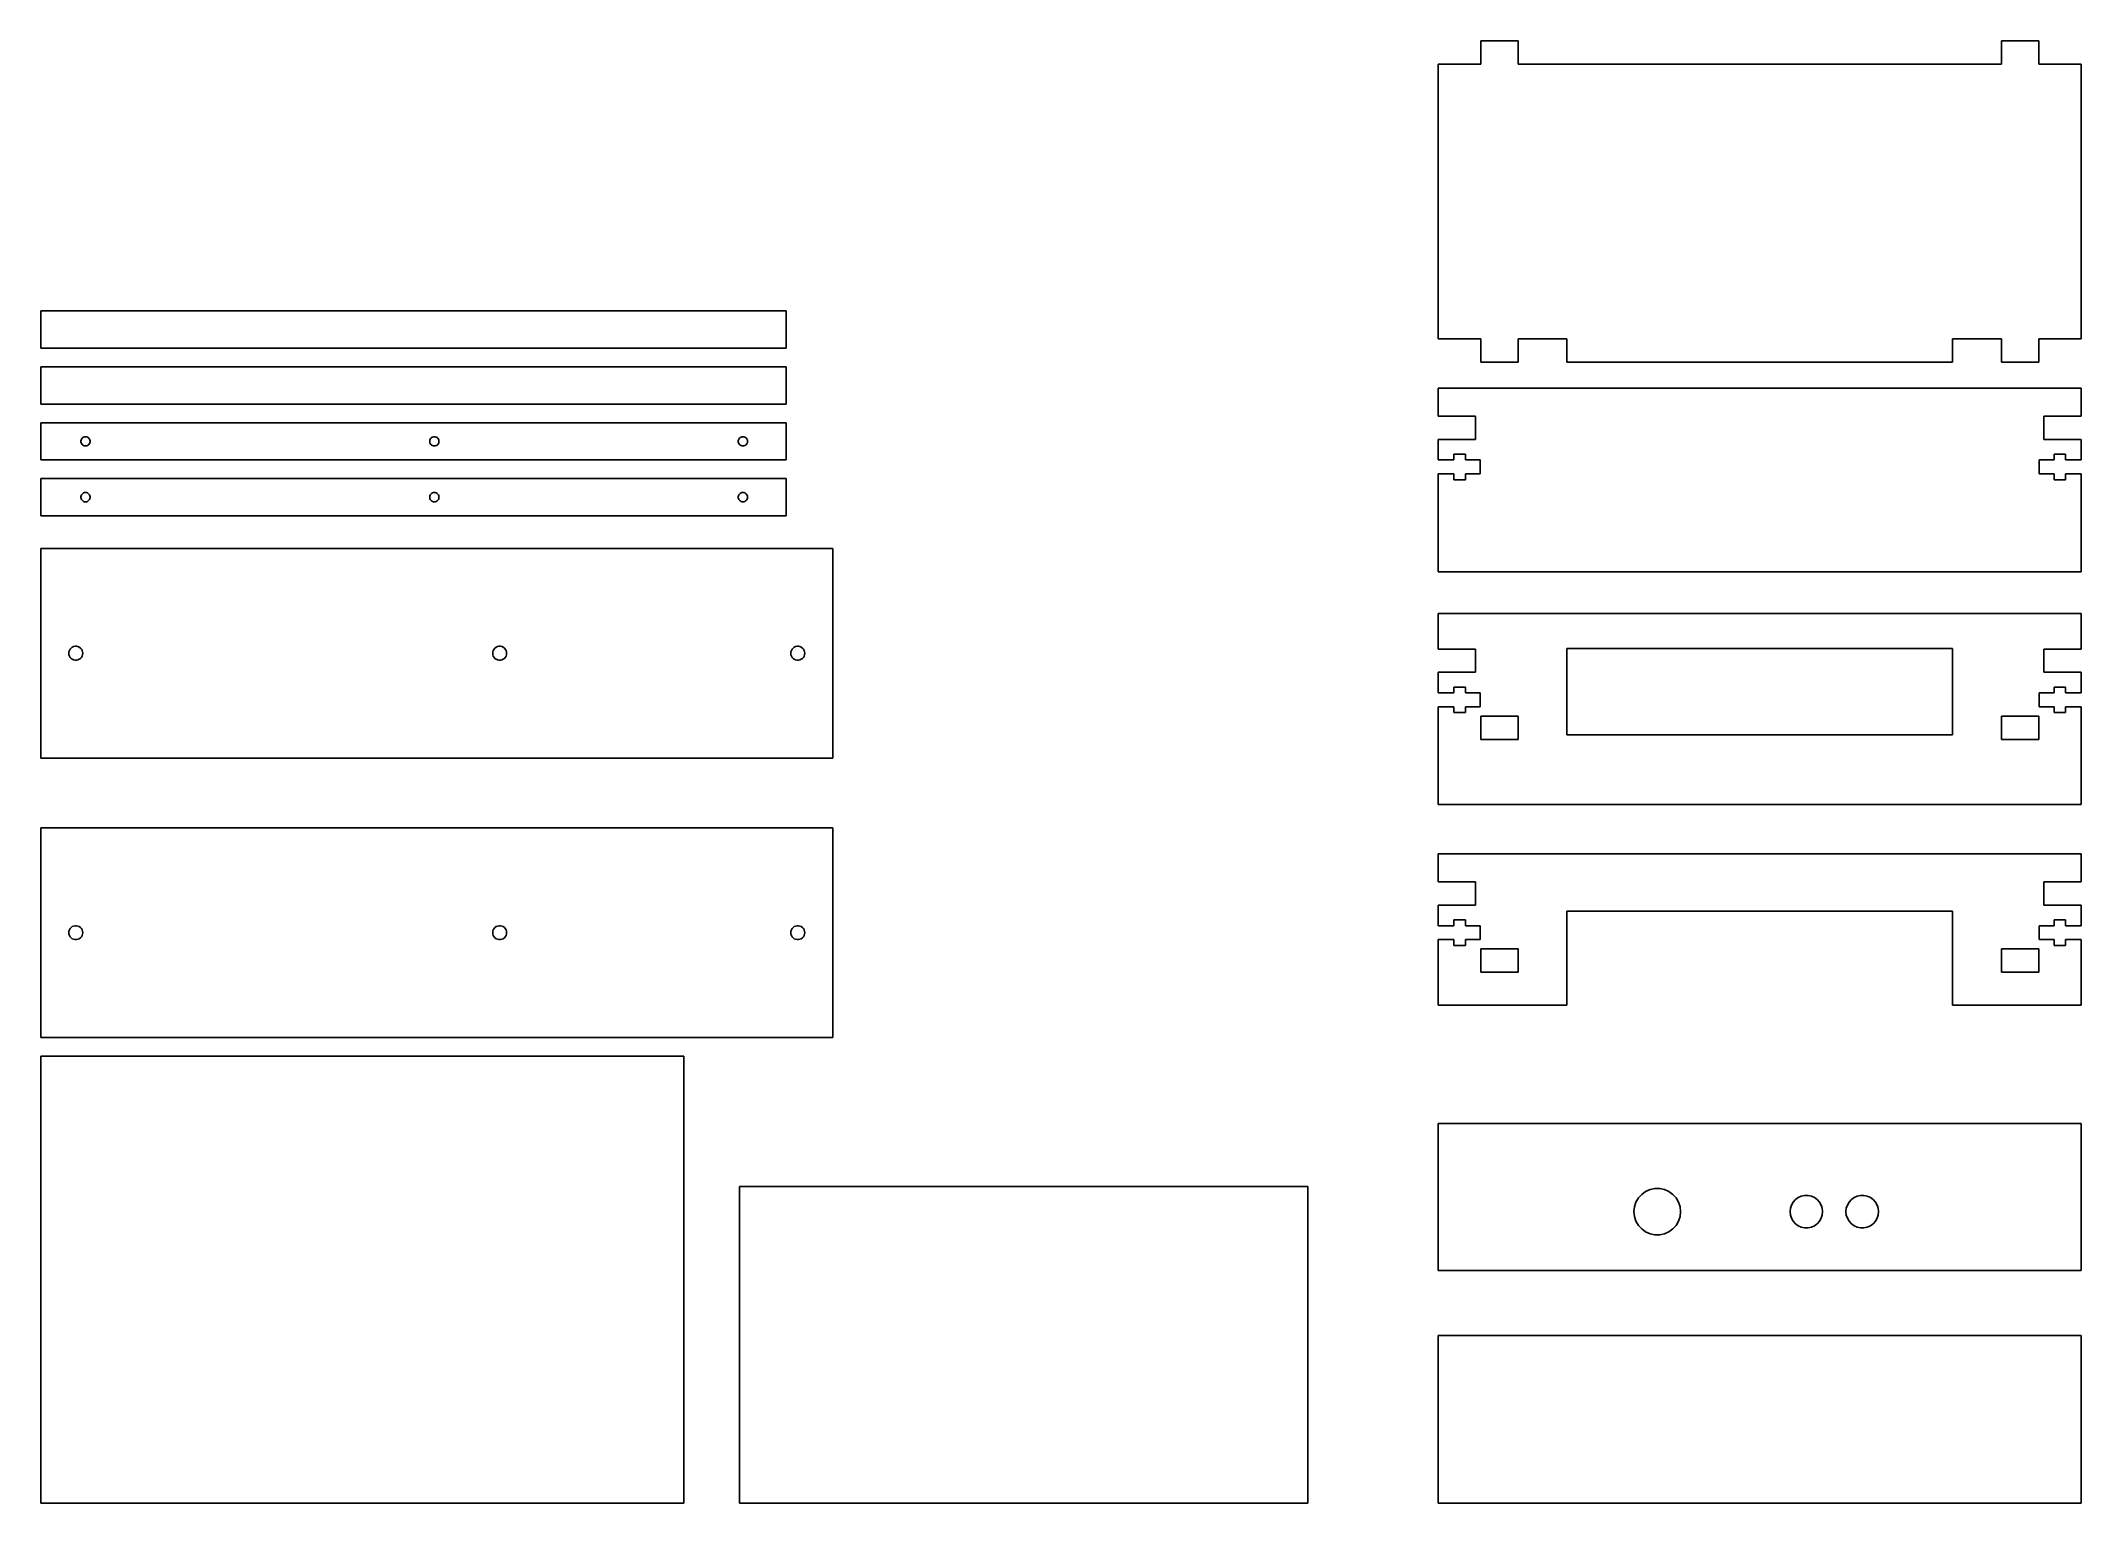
# Model space of a CAD drawing. Header units: metres. Extents: x 0 to 438, y 0 to 314.
import ezdxf

# ---------------------------------------------------------------- set-up
doc = ezdxf.new("R2010")
doc.units = ezdxf.units.M

msp = doc.modelspace()

# ---------------------------------------------------------------- linework, layer by layer
for p, q in [((317.108, 314), (309.108, 314)), ((309.108, 314), (309.108, 309)), ((317.108, 309), (317.108, 314)), ((428.892, 314), (420.892, 314)), ((420.892, 314), (420.892, 309)), ((428.892, 309), (428.892, 314)), ((309.108, 309), (300, 309)), ((300, 309), (300, 250)), ((420.892, 309), (317.108, 309)), ((438, 309), (428.892, 309)), ((438, 250), (438, 309)), ((160, 256), (0, 256)), ((0, 256), (0, 248)), ((160, 248), (160, 256)), ((300, 250), (309.108, 250)), ((309.108, 250), (309.108, 245)), ((317.108, 250), (327.6, 250)), ((317.108, 245), (317.108, 250)), ((327.6, 250), (327.6, 245)), ((410.4, 245), (410.4, 250)), ((410.4, 250), (420.892, 250)), ((420.892, 250), (420.892, 245)), ((428.892, 245), (428.892, 250)), ((428.892, 250), (438, 250)), ((0, 248), (160, 248)), ((160, 244), (0, 244)), ((0, 244), (0, 236)), ((160, 236), (160, 244)), ((309.108, 245), (317.108, 245)), ((327.6, 245), (410.4, 245)), ((420.892, 245), (428.892, 245)), ((438, 239.4), (300, 239.4)), ((300, 239.4), (300, 233.4)), ((438, 233.4), (438, 239.4)), ((0, 236), (160, 236)), ((300, 233.4), (308, 233.4)), ((308, 233.4), (308, 228.4)), ((430, 228.4), (430, 233.4)), ((430, 233.4), (438, 233.4)), ((160, 232), (0, 232)), ((0, 232), (0, 224)), ((8.60547, 228.105), (8.64894, 228.309)), ((8.60547, 227.895), (8.60547, 228.105)), ((8.64894, 227.691), (8.60547, 227.895)), ((8.64894, 228.309), (8.73396, 228.5)), ((8.73396, 228.5), (8.85684, 228.669)), ((8.85684, 228.669), (9.01221, 228.809)), ((9.01221, 228.809), (9.19325, 228.914)), ((9.19325, 228.914), (9.39207, 228.978)), ((9.39207, 228.978), (9.59999, 229)), ((9.59999, 229), (9.80791, 228.978)), ((9.80791, 228.978), (10.0067, 228.914)), ((10.0067, 228.914), (10.1878, 228.809)), ((10.1878, 228.809), (10.3431, 228.669)), ((10.3431, 228.669), (10.466, 228.5)), ((10.466, 228.5), (10.5511, 228.309)), ((10.5511, 228.309), (10.5945, 228.105)), ((10.5945, 227.895), (10.5511, 227.691)), ((10.5945, 228.105), (10.5945, 227.895)), ((83.4855, 228.105), (83.5289, 228.309)), ((83.4855, 227.895), (83.4855, 228.105)), ((83.5289, 227.691), (83.4855, 227.895)), ((83.5289, 228.309), (83.614, 228.5)), ((83.614, 228.5), (83.7368, 228.669)), ((83.7368, 228.669), (83.8922, 228.809)), ((83.8922, 228.809), (84.0733, 228.914)), ((84.0733, 228.914), (84.2721, 228.978)), ((84.2721, 228.978), (84.48, 229)), ((84.48, 229), (84.6879, 228.978)), ((84.6879, 228.978), (84.8867, 228.914)), ((84.8867, 228.914), (85.0678, 228.809)), ((85.0678, 228.809), (85.2231, 228.669)), ((85.2231, 228.669), (85.346, 228.5)), ((85.346, 228.5), (85.431, 228.309)), ((85.431, 228.309), (85.4745, 228.105)), ((85.4745, 227.895), (85.431, 227.691)), ((85.4745, 228.105), (85.4745, 227.895)), ((149.725, 228.105), (149.769, 228.309)), ((149.725, 227.895), (149.725, 228.105)), ((149.769, 227.691), (149.725, 227.895)), ((149.769, 228.309), (149.854, 228.5)), ((149.854, 228.5), (149.977, 228.669)), ((149.977, 228.669), (150.132, 228.809)), ((150.132, 228.809), (150.313, 228.914)), ((150.313, 228.914), (150.512, 228.978)), ((150.512, 228.978), (150.72, 229)), ((150.72, 229), (150.928, 228.978)), ((150.928, 228.978), (151.127, 228.914)), ((151.127, 228.914), (151.308, 228.809)), ((151.308, 228.809), (151.463, 228.669)), ((151.463, 228.669), (151.586, 228.5)), ((151.586, 228.5), (151.671, 228.309)), ((151.671, 228.309), (151.715, 228.105)), ((151.715, 227.895), (151.671, 227.691)), ((151.715, 228.105), (151.715, 227.895)), ((160, 224), (160, 232)), ((308, 228.4), (300, 228.4)), ((300, 228.4), (300, 224)), ((438, 228.4), (430, 228.4)), ((438, 224), (438, 228.4)), ((0, 224), (160, 224)), ((8.73396, 227.5), (8.64894, 227.691)), ((8.85684, 227.331), (8.73396, 227.5)), ((9.01221, 227.191), (8.85684, 227.331)), ((9.19325, 227.086), (9.01221, 227.191)), ((9.39207, 227.022), (9.19325, 227.086)), ((9.59999, 227), (9.39207, 227.022)), ((9.80791, 227.022), (9.59999, 227)), ((10.0067, 227.086), (9.80791, 227.022)), ((10.1878, 227.191), (10.0067, 227.086)), ((10.3431, 227.331), (10.1878, 227.191)), ((10.466, 227.5), (10.3431, 227.331)), ((10.5511, 227.691), (10.466, 227.5)), ((83.614, 227.5), (83.5289, 227.691)), ((83.7368, 227.331), (83.614, 227.5)), ((83.8922, 227.191), (83.7368, 227.331)), ((84.0733, 227.086), (83.8922, 227.191)), ((84.2721, 227.022), (84.0733, 227.086)), ((84.48, 227), (84.2721, 227.022)), ((84.6879, 227.022), (84.48, 227)), ((84.8867, 227.086), (84.6879, 227.022)), ((85.0678, 227.191), (84.8867, 227.086)), ((85.2231, 227.331), (85.0678, 227.191)), ((85.346, 227.5), (85.2231, 227.331)), ((85.431, 227.691), (85.346, 227.5)), ((149.854, 227.5), (149.769, 227.691)), ((149.977, 227.331), (149.854, 227.5)), ((150.132, 227.191), (149.977, 227.331)), ((150.313, 227.086), (150.132, 227.191)), ((150.512, 227.022), (150.313, 227.086)), ((150.72, 227), (150.512, 227.022)), ((150.928, 227.022), (150.72, 227)), ((151.127, 227.086), (150.928, 227.022)), ((151.308, 227.191), (151.127, 227.086)), ((151.463, 227.331), (151.308, 227.191)), ((151.586, 227.5), (151.463, 227.331)), ((151.671, 227.691), (151.586, 227.5)), ((300, 224), (303.333, 224)), ((303.333, 224), (303.333, 225.25)), ((303.333, 225.25), (305.833, 225.25)), ((305.833, 225.25), (305.833, 224)), ((305.833, 224), (309, 224)), ((309, 224), (309, 221)), ((429, 221), (429, 224)), ((429, 224), (432.167, 224)), ((432.167, 224), (432.167, 225.25)), ((432.167, 225.25), (434.667, 225.25)), ((434.667, 225.25), (434.667, 224)), ((434.667, 224), (438, 224)), ((160, 220), (0, 220)), ((0, 220), (0, 212)), ((160, 212), (160, 220)), ((303.333, 221), (300, 221)), ((300, 221), (300, 200)), ((303.333, 219.75), (303.333, 221)), ((305.833, 219.75), (303.333, 219.75)), ((309, 221), (305.833, 221)), ((305.833, 221), (305.833, 219.75)), ((432.167, 221), (429, 221)), ((432.167, 219.75), (432.167, 221)), ((434.667, 219.75), (432.167, 219.75)), ((438, 221), (434.667, 221)), ((434.667, 221), (434.667, 219.75)), ((438, 200), (438, 221)), ((8.60547, 216.105), (8.64894, 216.309)), ((8.60547, 215.895), (8.60547, 216.105)), ((8.64894, 215.691), (8.60547, 215.895)), ((8.64894, 216.309), (8.73396, 216.5)), ((8.73396, 215.5), (8.64894, 215.691)), ((8.73396, 216.5), (8.85684, 216.669)), ((8.85684, 215.331), (8.73396, 215.5)), ((8.85684, 216.669), (9.01221, 216.809)), ((9.01221, 215.191), (8.85684, 215.331)), ((9.01221, 216.809), (9.19325, 216.914)), ((9.19325, 215.086), (9.01221, 215.191)), ((9.19325, 216.914), (9.39207, 216.978)), ((9.39207, 215.022), (9.19325, 215.086)), ((9.39207, 216.978), (9.59999, 217)), ((9.59999, 215), (9.39207, 215.022)), ((9.59999, 217), (9.80791, 216.978)), ((9.80791, 215.022), (9.59999, 215)), ((9.80791, 216.978), (10.0067, 216.914)), ((10.0067, 215.086), (9.80791, 215.022)), ((10.0067, 216.914), (10.1878, 216.809)), ((10.1878, 215.191), (10.0067, 215.086)), ((10.1878, 216.809), (10.3431, 216.669)), ((10.3431, 215.331), (10.1878, 215.191)), ((10.3431, 216.669), (10.466, 216.5)), ((10.466, 215.5), (10.3431, 215.331)), ((10.466, 216.5), (10.5511, 216.309)), ((10.5511, 215.691), (10.466, 215.5)), ((10.5511, 216.309), (10.5945, 216.105)), ((10.5945, 215.895), (10.5511, 215.691)), ((10.5945, 216.105), (10.5945, 215.895)), ((83.4855, 216.105), (83.5289, 216.309)), ((83.4855, 215.895), (83.4855, 216.105)), ((83.5289, 215.691), (83.4855, 215.895)), ((83.5289, 216.309), (83.614, 216.5)), ((83.614, 215.5), (83.5289, 215.691)), ((83.614, 216.5), (83.7368, 216.669)), ((83.7368, 215.331), (83.614, 215.5)), ((83.7368, 216.669), (83.8922, 216.809)), ((83.8922, 215.191), (83.7368, 215.331)), ((83.8922, 216.809), (84.0733, 216.914)), ((84.0733, 215.086), (83.8922, 215.191)), ((84.0733, 216.914), (84.2721, 216.978)), ((84.2721, 215.022), (84.0733, 215.086)), ((84.2721, 216.978), (84.48, 217)), ((84.48, 215), (84.2721, 215.022)), ((84.48, 217), (84.6879, 216.978)), ((84.6879, 215.022), (84.48, 215)), ((84.6879, 216.978), (84.8867, 216.914)), ((84.8867, 215.086), (84.6879, 215.022)), ((84.8867, 216.914), (85.0678, 216.809)), ((85.0678, 215.191), (84.8867, 215.086)), ((85.0678, 216.809), (85.2231, 216.669)), ((85.2231, 215.331), (85.0678, 215.191)), ((85.2231, 216.669), (85.346, 216.5)), ((85.346, 215.5), (85.2231, 215.331)), ((85.346, 216.5), (85.431, 216.309)), ((85.431, 215.691), (85.346, 215.5)), ((85.431, 216.309), (85.4745, 216.105)), ((85.4745, 215.895), (85.431, 215.691)), ((85.4745, 216.105), (85.4745, 215.895)), ((149.725, 216.105), (149.769, 216.309)), ((149.725, 215.895), (149.725, 216.105)), ((149.769, 215.691), (149.725, 215.895)), ((149.769, 216.309), (149.854, 216.5)), ((149.854, 215.5), (149.769, 215.691)), ((149.854, 216.5), (149.977, 216.669)), ((149.977, 215.331), (149.854, 215.5)), ((149.977, 216.669), (150.132, 216.809)), ((150.132, 215.191), (149.977, 215.331)), ((150.132, 216.809), (150.313, 216.914)), ((150.313, 215.086), (150.132, 215.191)), ((150.313, 216.914), (150.512, 216.978)), ((150.512, 215.022), (150.313, 215.086)), ((150.512, 216.978), (150.72, 217)), ((150.72, 215), (150.512, 215.022)), ((150.72, 217), (150.928, 216.978)), ((150.928, 215.022), (150.72, 215)), ((150.928, 216.978), (151.127, 216.914)), ((151.127, 215.086), (150.928, 215.022)), ((151.127, 216.914), (151.308, 216.809)), ((151.308, 215.191), (151.127, 215.086)), ((151.308, 216.809), (151.463, 216.669)), ((151.463, 215.331), (151.308, 215.191)), ((151.463, 216.669), (151.586, 216.5)), ((151.586, 215.5), (151.463, 215.331)), ((151.586, 216.5), (151.671, 216.309)), ((151.671, 215.691), (151.586, 215.5)), ((151.671, 216.309), (151.715, 216.105)), ((151.715, 215.895), (151.671, 215.691)), ((151.715, 216.105), (151.715, 215.895)), ((0, 212), (160, 212)), ((170, 205), (0, 205)), ((0, 205), (0, 160)), ((170, 160), (170, 205)), ((300, 200), (438, 200)), ((438, 191), (300, 191)), ((300, 191), (300, 183.4)), ((438, 183.4), (438, 191)), ((7.03647, 183.927), (7.3432, 183.992)), ((7.3432, 183.992), (7.65678, 183.992)), ((7.65678, 183.992), (7.96352, 183.927)), ((98.0365, 183.927), (98.3432, 183.992)), ((98.3432, 183.992), (98.6568, 183.992)), ((98.6568, 183.992), (98.9635, 183.927)), ((162.036, 183.927), (162.343, 183.992)), ((162.343, 183.992), (162.657, 183.992)), ((162.657, 183.992), (162.964, 183.927)), ((6, 182.5), (6.03278, 182.812)), ((6.03278, 182.188), (6, 182.5)), ((6.03278, 182.812), (6.12967, 183.11)), ((6.12967, 181.89), (6.03278, 182.188)), ((6.12967, 183.11), (6.28647, 183.382)), ((6.28647, 181.618), (6.12967, 181.89)), ((6.28647, 183.382), (6.49629, 183.615)), ((6.49629, 181.385), (6.28647, 181.618)), ((6.49629, 183.615), (6.75, 183.799)), ((6.74998, 181.201), (6.49629, 181.385)), ((7.03647, 181.073), (6.74998, 181.201)), ((6.75, 183.799), (7.03647, 183.927)), ((7.3432, 181.008), (7.03647, 181.073)), ((7.65678, 181.008), (7.3432, 181.008)), ((7.96352, 181.073), (7.65678, 181.008)), ((7.96352, 183.927), (8.25, 183.799)), ((8.25, 181.201), (7.96352, 181.073)), ((8.25, 183.799), (8.50369, 183.615)), ((8.50369, 181.385), (8.25, 181.201)), ((8.50369, 183.615), (8.71352, 183.382)), ((8.71352, 181.618), (8.50369, 181.385)), ((8.71352, 183.382), (8.87032, 183.11)), ((8.87032, 181.89), (8.71352, 181.618)), ((8.87032, 183.11), (8.96721, 182.812)), ((8.96721, 182.188), (8.87032, 181.89)), ((8.96721, 182.812), (9, 182.5)), ((9, 182.5), (8.96721, 182.188)), ((97, 182.5), (97.0328, 182.812)), ((97.0328, 182.188), (97, 182.5)), ((97.0328, 182.812), (97.1297, 183.11)), ((97.1297, 181.89), (97.0328, 182.188)), ((97.1297, 183.11), (97.2865, 183.382)), ((97.2865, 181.618), (97.1297, 181.89)), ((97.2865, 183.382), (97.4963, 183.615)), ((97.4963, 181.385), (97.2865, 181.618)), ((97.4963, 183.615), (97.75, 183.799)), ((97.75, 181.201), (97.4963, 181.385)), ((97.75, 183.799), (98.0365, 183.927)), ((98.0365, 181.073), (97.75, 181.201)), ((98.3432, 181.008), (98.0365, 181.073)), ((98.6568, 181.008), (98.3432, 181.008)), ((98.9635, 181.073), (98.6568, 181.008)), ((98.9635, 183.927), (99.25, 183.799)), ((99.25, 181.201), (98.9635, 181.073)), ((99.25, 183.799), (99.5037, 183.615)), ((99.5037, 181.385), (99.25, 181.201)), ((99.5037, 183.615), (99.7135, 183.382)), ((99.7135, 181.618), (99.5037, 181.385)), ((99.7135, 183.382), (99.8703, 183.11)), ((99.8703, 181.89), (99.7135, 181.618)), ((99.8703, 183.11), (99.9672, 182.812)), ((99.9672, 182.188), (99.8703, 181.89)), ((99.9672, 182.812), (100, 182.5)), ((100, 182.5), (99.9672, 182.188)), ((161, 182.5), (161.033, 182.812)), ((161.033, 182.188), (161, 182.5)), ((161.033, 182.812), (161.13, 183.11)), ((161.13, 181.89), (161.033, 182.188)), ((161.13, 183.11), (161.286, 183.382)), ((161.286, 181.618), (161.13, 181.89)), ((161.286, 183.382), (161.496, 183.615)), ((161.496, 181.385), (161.286, 181.618)), ((161.496, 183.615), (161.75, 183.799)), ((161.75, 181.201), (161.496, 181.385)), ((161.75, 183.799), (162.036, 183.927)), ((162.036, 181.073), (161.75, 181.201)), ((162.343, 181.008), (162.036, 181.073)), ((162.657, 181.008), (162.343, 181.008)), ((162.964, 181.073), (162.657, 181.008)), ((162.964, 183.927), (163.25, 183.799)), ((163.25, 181.201), (162.964, 181.073)), ((163.25, 183.799), (163.504, 183.615)), ((163.504, 181.385), (163.25, 181.201)), ((163.504, 183.615), (163.714, 183.382)), ((163.714, 181.618), (163.504, 181.385)), ((163.714, 183.382), (163.87, 183.11)), ((163.87, 181.89), (163.714, 181.618)), ((163.87, 183.11), (163.967, 182.812)), ((163.967, 182.188), (163.87, 181.89)), ((163.967, 182.812), (164, 182.5)), ((164, 182.5), (163.967, 182.188)), ((300, 183.4), (308, 183.4)), ((308, 183.4), (308, 178.4)), ((327.6, 165), (327.6, 183.5)), ((327.6, 183.5), (410.4, 183.5)), ((410.4, 183.5), (410.4, 165)), ((430, 178.4), (430, 183.4)), ((430, 183.4), (438, 183.4)), ((308, 178.4), (300, 178.4)), ((300, 178.4), (300, 174)), ((303.333, 174), (303.333, 175.25)), ((303.333, 175.25), (305.833, 175.25)), ((305.833, 175.25), (305.833, 174)), ((438, 178.4), (430, 178.4)), ((432.167, 174), (432.167, 175.25)), ((432.167, 175.25), (434.667, 175.25)), ((434.667, 175.25), (434.667, 174)), ((438, 174), (438, 178.4)), ((300, 174), (303.333, 174)), ((303.333, 171), (300, 171)), ((300, 171), (300, 150)), ((303.333, 169.75), (303.333, 171)), ((305.833, 174), (309, 174)), ((309, 171), (305.833, 171)), ((305.833, 171), (305.833, 169.75)), ((309, 174), (309, 171)), ((429, 171), (429, 174)), ((429, 174), (432.167, 174)), ((432.167, 171), (429, 171)), ((432.167, 169.75), (432.167, 171)), ((434.667, 174), (438, 174)), ((438, 171), (434.667, 171)), ((434.667, 171), (434.667, 169.75)), ((438, 150), (438, 171)), ((305.833, 169.75), (303.333, 169.75)), ((309.108, 164), (309.108, 169)), ((309.108, 169), (317.108, 169)), ((317.108, 169), (317.108, 164)), ((420.892, 164), (420.892, 169)), ((420.892, 169), (428.892, 169)), ((428.892, 169), (428.892, 164)), ((434.667, 169.75), (432.167, 169.75)), ((317.108, 164), (309.108, 164)), ((410.4, 165), (327.6, 165)), ((428.892, 164), (420.892, 164)), ((0, 160), (170, 160)), ((300, 150), (438, 150)), ((170, 145), (0, 145)), ((0, 145), (0, 100)), ((170, 100), (170, 145)), ((438, 139.4), (300, 139.4)), ((300, 139.4), (300, 133.4)), ((438, 133.4), (438, 139.4)), ((300, 133.4), (308, 133.4)), ((308, 133.4), (308, 128.4)), ((430, 128.4), (430, 133.4)), ((430, 133.4), (438, 133.4)), ((308, 128.4), (300, 128.4)), ((300, 128.4), (300, 124)), ((327.6, 127.15), (410.4, 127.15)), ((327.6, 106.9), (327.6, 127.15)), ((410.4, 127.15), (410.4, 106.9)), ((438, 128.4), (430, 128.4)), ((438, 124), (438, 128.4)), ((6, 122.5), (6.03278, 122.812)), ((6.03278, 122.812), (6.12967, 123.11)), ((6.12967, 123.11), (6.28647, 123.382)), ((6.28647, 123.382), (6.49629, 123.615)), ((6.49629, 123.615), (6.75, 123.799)), ((6.75, 123.799), (7.03647, 123.927)), ((7.03647, 123.927), (7.3432, 123.992)), ((7.3432, 123.992), (7.65678, 123.992)), ((7.65678, 123.992), (7.96352, 123.927)), ((7.96352, 123.927), (8.25, 123.799)), ((8.25, 123.799), (8.50369, 123.615)), ((8.50369, 123.615), (8.71352, 123.382)), ((8.71352, 123.382), (8.87032, 123.11)), ((8.87032, 123.11), (8.96721, 122.812)), ((8.96721, 122.812), (9, 122.5)), ((97, 122.5), (97.0328, 122.812)), ((97.0328, 122.812), (97.1297, 123.11)), ((97.1297, 123.11), (97.2865, 123.382)), ((97.2865, 123.382), (97.4963, 123.615)), ((97.4963, 123.615), (97.75, 123.799)), ((97.75, 123.799), (98.0365, 123.927)), ((98.0365, 123.927), (98.3432, 123.992)), ((98.3432, 123.992), (98.6568, 123.992)), ((98.6568, 123.992), (98.9635, 123.927)), ((98.9635, 123.927), (99.25, 123.799)), ((99.25, 123.799), (99.5037, 123.615)), ((99.5037, 123.615), (99.7135, 123.382)), ((99.7135, 123.382), (99.8703, 123.11)), ((99.8703, 123.11), (99.9672, 122.812)), ((99.9672, 122.812), (100, 122.5)), ((161, 122.5), (161.033, 122.812)), ((161.033, 122.812), (161.13, 123.11)), ((161.13, 123.11), (161.286, 123.382)), ((161.286, 123.382), (161.496, 123.615)), ((161.496, 123.615), (161.75, 123.799)), ((161.75, 123.799), (162.036, 123.927)), ((162.036, 123.927), (162.343, 123.992)), ((162.343, 123.992), (162.657, 123.992)), ((162.657, 123.992), (162.964, 123.927)), ((162.964, 123.927), (163.25, 123.799)), ((163.25, 123.799), (163.504, 123.615)), ((163.504, 123.615), (163.714, 123.382)), ((163.714, 123.382), (163.87, 123.11)), ((163.87, 123.11), (163.967, 122.812)), ((163.967, 122.812), (164, 122.5)), ((300, 124), (303.333, 124)), ((303.333, 124), (303.333, 125.25)), ((303.333, 125.25), (305.833, 125.25)), ((305.833, 125.25), (305.833, 124)), ((305.833, 124), (309, 124)), ((309, 124), (309, 121)), ((429, 121), (429, 124)), ((429, 124), (432.167, 124)), ((432.167, 124), (432.167, 125.25)), ((432.167, 125.25), (434.667, 125.25)), ((434.667, 125.25), (434.667, 124)), ((434.667, 124), (438, 124)), ((6.03278, 122.188), (6, 122.5)), ((6.12967, 121.89), (6.03278, 122.188)), ((6.28647, 121.618), (6.12967, 121.89)), ((6.49629, 121.385), (6.28647, 121.618)), ((6.74998, 121.201), (6.49629, 121.385)), ((7.03647, 121.073), (6.74998, 121.201)), ((7.3432, 121.008), (7.03647, 121.073)), ((7.65678, 121.008), (7.3432, 121.008)), ((7.96352, 121.073), (7.65678, 121.008)), ((8.25, 121.201), (7.96352, 121.073)), ((8.50369, 121.385), (8.25, 121.201)), ((8.71352, 121.618), (8.50369, 121.385)), ((8.87032, 121.89), (8.71352, 121.618)), ((8.96721, 122.188), (8.87032, 121.89)), ((9, 122.5), (8.96721, 122.188)), ((97.0328, 122.188), (97, 122.5)), ((97.1297, 121.89), (97.0328, 122.188)), ((97.2865, 121.618), (97.1297, 121.89)), ((97.4963, 121.385), (97.2865, 121.618)), ((97.75, 121.201), (97.4963, 121.385)), ((98.0365, 121.073), (97.75, 121.201)), ((98.3432, 121.008), (98.0365, 121.073)), ((98.6568, 121.008), (98.3432, 121.008)), ((98.9635, 121.073), (98.6568, 121.008)), ((99.25, 121.201), (98.9635, 121.073)), ((99.5037, 121.385), (99.25, 121.201)), ((99.7135, 121.618), (99.5037, 121.385)), ((99.8703, 121.89), (99.7135, 121.618)), ((99.9672, 122.188), (99.8703, 121.89)), ((100, 122.5), (99.9672, 122.188)), ((161.033, 122.188), (161, 122.5)), ((161.13, 121.89), (161.033, 122.188)), ((161.286, 121.618), (161.13, 121.89)), ((161.496, 121.385), (161.286, 121.618)), ((161.75, 121.201), (161.496, 121.385)), ((162.036, 121.073), (161.75, 121.201)), ((162.343, 121.008), (162.036, 121.073)), ((162.657, 121.008), (162.343, 121.008)), ((162.964, 121.073), (162.657, 121.008)), ((163.25, 121.201), (162.964, 121.073)), ((163.504, 121.385), (163.25, 121.201)), ((163.714, 121.618), (163.504, 121.385)), ((163.87, 121.89), (163.714, 121.618)), ((163.967, 122.188), (163.87, 121.89)), ((164, 122.5), (163.967, 122.188)), ((303.333, 121), (300, 121)), ((300, 121), (300, 106.9)), ((303.333, 119.75), (303.333, 121)), ((305.833, 119.75), (303.333, 119.75)), ((309, 121), (305.833, 121)), ((305.833, 121), (305.833, 119.75)), ((309.108, 114), (309.108, 119)), ((309.108, 119), (317.108, 119)), ((317.108, 119), (317.108, 114)), ((420.892, 114), (420.892, 119)), ((420.892, 119), (428.892, 119)), ((428.892, 119), (428.892, 114)), ((432.167, 121), (429, 121)), ((432.167, 119.75), (432.167, 121)), ((434.667, 119.75), (432.167, 119.75)), ((438, 121), (434.667, 121)), ((434.667, 121), (434.667, 119.75)), ((438, 106.9), (438, 121)), ((317.108, 114), (309.108, 114)), ((428.892, 114), (420.892, 114)), ((300, 106.9), (327.6, 106.9)), ((410.4, 106.9), (438, 106.9)), ((0, 100), (170, 100)), ((138, 96), (0, 96)), ((0, 96), (0, 0)), ((138, 0), (138, 96)), ((438, 81.5), (300, 81.5)), ((300, 81.5), (300, 50)), ((438, 50), (438, 81.5)), ((272, 68), (150, 68)), ((150, 68), (150, 0)), ((272, 0), (272, 68)), ((342.955, 65.5389), (343.654, 66.3157)), ((343.654, 66.3157), (344.5, 66.9301)), ((344.5, 66.9301), (345.455, 67.3553)), ((345.455, 67.3553), (346.477, 67.5726)), ((346.477, 67.5726), (347.523, 67.5726)), ((347.523, 67.5726), (348.545, 67.3553)), ((348.545, 67.3553), (349.5, 66.9301)), ((349.5, 66.9301), (350.346, 66.3157)), ((350.346, 66.3157), (351.045, 65.5389)), ((377.25, 65.6311), (377.918, 65.9287)), ((377.918, 65.9287), (378.634, 66.0808)), ((378.634, 66.0808), (379.366, 66.0808)), ((379.366, 66.0808), (380.082, 65.9287)), ((380.082, 65.9287), (380.75, 65.6311)), ((389.25, 65.6311), (389.918, 65.9287)), ((389.918, 65.9287), (390.634, 66.0808)), ((390.634, 66.0808), (391.366, 66.0808)), ((391.366, 66.0808), (392.082, 65.9287)), ((392.082, 65.9287), (392.75, 65.6311)), ((342, 62.6), (342.109, 63.6396)), ((342.109, 61.5604), (342, 62.6)), ((342.109, 63.6396), (342.432, 64.6337)), ((342.432, 60.5663), (342.109, 61.5604)), ((342.432, 64.6337), (342.955, 65.5389)), ((351.045, 65.5389), (351.568, 64.6337)), ((351.568, 64.6337), (351.891, 63.6396)), ((351.891, 61.5604), (351.568, 60.5663)), ((351.891, 63.6396), (352, 62.6)), ((352, 62.6), (351.891, 61.5604)), ((375.5, 62.6), (375.576, 63.3277)), ((375.576, 61.8723), (375.5, 62.6)), ((375.576, 63.3277), (375.803, 64.0236)), ((375.803, 61.1764), (375.576, 61.8723)), ((375.803, 64.0236), (376.168, 64.6572)), ((376.168, 64.6572), (376.658, 65.201)), ((376.658, 65.201), (377.25, 65.6311)), ((380.75, 65.6311), (381.342, 65.201)), ((381.342, 65.201), (381.832, 64.6572)), ((381.832, 64.6572), (382.197, 64.0236)), ((382.197, 64.0236), (382.424, 63.3277)), ((382.424, 61.8723), (382.197, 61.1764)), ((382.424, 63.3277), (382.5, 62.6)), ((382.5, 62.6), (382.424, 61.8723)), ((387.5, 62.6), (387.576, 63.3277)), ((387.576, 61.8723), (387.5, 62.6)), ((387.576, 63.3277), (387.803, 64.0236)), ((387.803, 61.1764), (387.576, 61.8723)), ((387.803, 64.0236), (388.168, 64.6572)), ((388.168, 64.6572), (388.658, 65.201)), ((388.658, 65.201), (389.25, 65.6311)), ((392.75, 65.6311), (393.342, 65.201)), ((393.342, 65.201), (393.832, 64.6572)), ((393.832, 64.6572), (394.197, 64.0236)), ((394.197, 64.0236), (394.424, 63.3277)), ((394.424, 61.8723), (394.197, 61.1764)), ((394.424, 63.3277), (394.5, 62.6)), ((394.5, 62.6), (394.424, 61.8723)), ((342.955, 59.6611), (342.432, 60.5663)), ((343.654, 58.8843), (342.955, 59.6611)), ((344.5, 58.2699), (343.654, 58.8843)), ((345.455, 57.8447), (344.5, 58.2699)), ((346.477, 57.6274), (345.455, 57.8447)), ((347.523, 57.6274), (346.477, 57.6274)), ((348.545, 57.8447), (347.523, 57.6274)), ((349.5, 58.2699), (348.545, 57.8447)), ((350.346, 58.8843), (349.5, 58.2699)), ((351.045, 59.6611), (350.346, 58.8843)), ((351.568, 60.5663), (351.045, 59.6611)), ((376.168, 60.5427), (375.803, 61.1764)), ((376.658, 59.999), (376.168, 60.5427)), ((377.25, 59.5689), (376.658, 59.999)), ((377.918, 59.2713), (377.25, 59.5689)), ((378.634, 59.1192), (377.918, 59.2713)), ((379.366, 59.1192), (378.634, 59.1192)), ((380.082, 59.2713), (379.366, 59.1192)), ((380.75, 59.5689), (380.082, 59.2713)), ((381.342, 59.999), (380.75, 59.5689)), ((381.832, 60.5427), (381.342, 59.999)), ((382.197, 61.1764), (381.832, 60.5427)), ((388.168, 60.5427), (387.803, 61.1764)), ((388.658, 59.999), (388.168, 60.5427)), ((389.25, 59.5689), (388.658, 59.999)), ((389.918, 59.2713), (389.25, 59.5689)), ((390.634, 59.1192), (389.918, 59.2713)), ((391.366, 59.1192), (390.634, 59.1192)), ((392.082, 59.2713), (391.366, 59.1192)), ((392.75, 59.5689), (392.082, 59.2713)), ((393.342, 59.999), (392.75, 59.5689)), ((393.832, 60.5427), (393.342, 59.999)), ((394.197, 61.1764), (393.832, 60.5427)), ((300, 50), (438, 50)), ((438, 36), (300, 36)), ((300, 36), (300, 0)), ((438, 0), (438, 36)), ((0, 0), (138, 0)), ((150, 0), (272, 0)), ((300, 0), (438, 0))]:
    msp.add_line(p, q)

doc.saveas('drawing.dxf')
